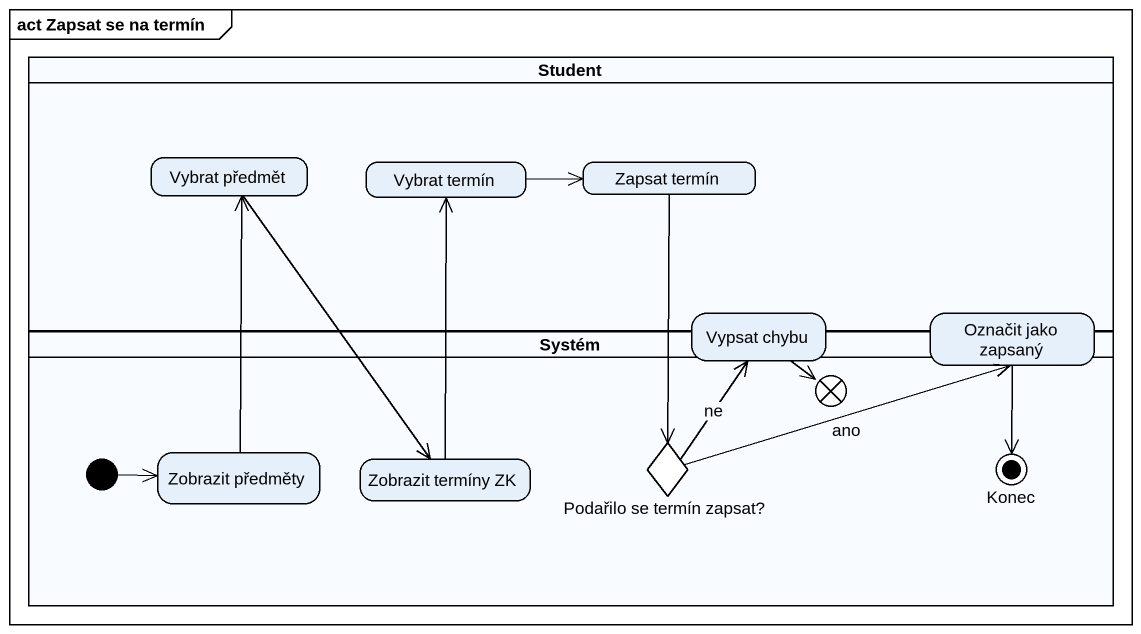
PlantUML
@startuml
mainframe act Zapsat se na termín
hide empty description
state Student <<partition>> {
  state "Vybrat předmět" as Vybrat_předmět
  state "Vybrat termín" as Vybrat_termín
  state "Zapsat termín" as Zapsat_termín
}
state Systém <<partition>> {
  state flowfinal1 <<end>>
  state "Podařilo se termín zapsat?" as Podařilo_se_termín_zapsat <<choice>>
  state "Zobrazit předměty" as Zobrazit_předměty
  state "Zobrazit termíny ZK" as Zobrazit_termíny_ZK
  state Konec <<end>>
  [*] -right-> Zobrazit_předměty
}
state "Vypsat chybu" as Vypsat_chybu
state "Označit jako zapsaný" as Označit_jako_zapsaný
Vybrat_předmět --> Zobrazit_termíny_ZK
Vybrat_termín -right-> Zapsat_termín
Zapsat_termín --> Podařilo_se_termín_zapsat
Vypsat_chybu --> flowfinal1
Označit_jako_zapsaný --> Konec
Podařilo_se_termín_zapsat -up-> Vypsat_chybu : ne
Podařilo_se_termín_zapsat -right-> Označit_jako_zapsaný : ano
Zobrazit_předměty -up-> Vybrat_předmět
Zobrazit_termíny_ZK -up-> Vybrat_termín
@enduml
